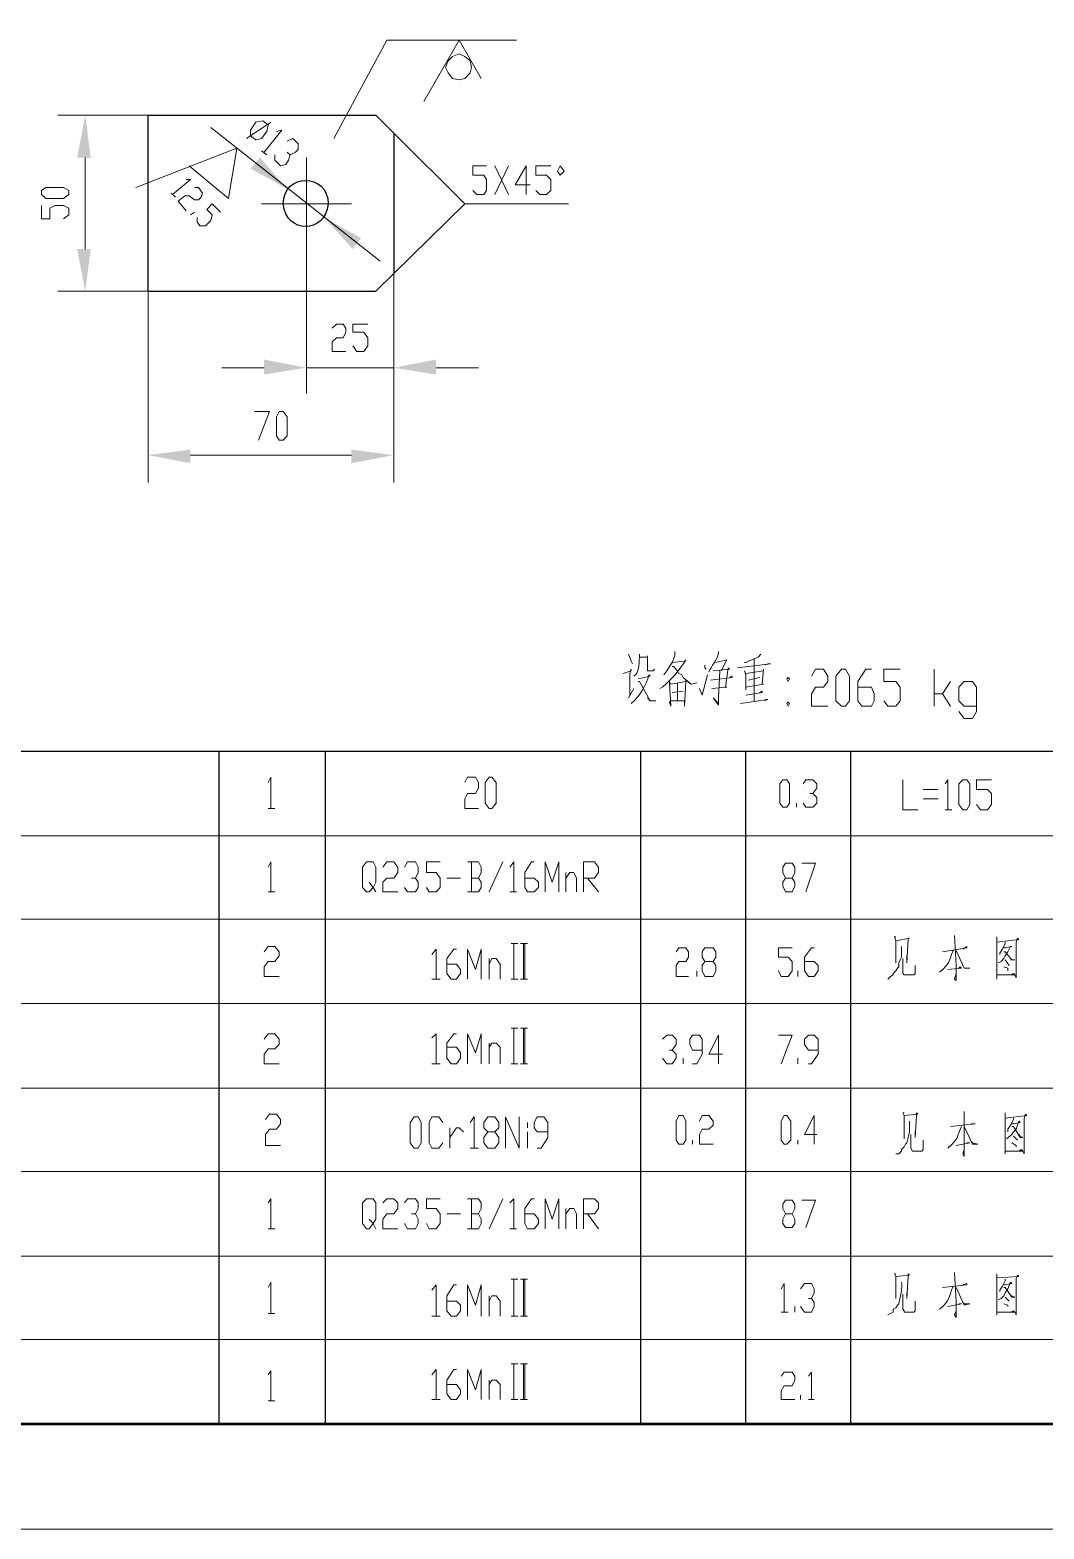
# Model space of a CAD drawing. Header units: millimetres. Extents: x -219 to 948, y -831 to -7.
# Drawn here: x 548 to 681.8, y -830.8 to -633.1 of the extents above; entities that cross this region are included whole.
import ezdxf

# ---------------------------------------------------------------- set-up
doc = ezdxf.new("R2010")
doc.units = ezdxf.units.MM
doc.layers.add('1', color=7, linetype='Continuous')

msp = doc.modelspace()

# ---------------------------------------------------------------- hatches: boundary and pattern name
h = msp.add_hatch(color=0)
h.dxf.hatch_style = 2
h.paths.add_polyline_path([(554.26, -649.95), (556.06, -649.95), (555.34, -644.37)])
h = msp.add_hatch(color=0)
h.dxf.hatch_style = 2
h.paths.add_polyline_path([(578.38, -649.95), (577.12, -651.39), (581.98, -654.09)])
h = msp.add_hatch(color=0)
h.dxf.hatch_style = 2
h.paths.add_polyline_path([(591.7, -660.57), (590.62, -662.01), (586.84, -657.87)])
h = msp.add_hatch(color=0)
h.dxf.hatch_style = 2
h.paths.add_polyline_path([(554.26, -662.01), (556.06, -662.01), (555.34, -667.59)])
h = msp.add_hatch(color=0)
h.dxf.hatch_style = 2
h.paths.add_polyline_path([(578.92, -676.59), (578.92, -678.57), (584.5, -677.67)])
h = msp.add_hatch(color=0)
h.dxf.hatch_style = 2
h.paths.add_polyline_path([(601.6, -676.59), (601.6, -678.57), (596.02, -677.67)])
h = msp.add_hatch(color=0)
h.dxf.hatch_style = 2
h.paths.add_polyline_path([(569.2, -688.47), (569.2, -690.27), (563.62, -689.19)])
h = msp.add_hatch(color=0)
h.dxf.hatch_style = 2
h.paths.add_polyline_path([(590.44, -688.47), (590.44, -690.27), (596.02, -689.19)])

# ---------------------------------------------------------------- linework, layer by layer
at = {"layer": '1', "color": 0, "lineweight": 5}
for points in [[(-218.84, -6.99), (-218.84, -830.85), (947.56, -830.85), (947.56, -6.99), (-218.84, -6.99)], [(588.1, -647.43), (595.12, -634.47), (612.22, -634.47)], [(595.12, -634.47), (610.42, -634.47)], [(607.54, -639.51), (604.66, -634.47), (599.98, -642.57)], [(606.28, -638.07), (606.1, -637.17), (605.38, -636.63), (604.66, -636.27), (603.76, -636.63), (603.22, -637.17), (602.86, -638.07), (603.22, -638.79), (603.76, -639.51), (604.66, -639.69), (605.38, -639.51), (606.1, -638.79), (606.28, -638.07)], [(563.62, -644.37), (551.74, -644.37)], [(594.22, -663.63), (571.9, -645.99)], [(576.58, -647.43), (579.82, -645.27)], [(577.12, -647.07), (577.12, -646.35), (577.84, -645.27), (578.74, -645.09), (579.46, -645.63), (579.28, -646.53), (578.56, -647.43), (577.84, -647.61), (577.12, -647.07)], [(580.54, -646.53), (581.26, -646.35), (578.92, -649.23)], [(581.98, -647.79), (582.7, -647.43), (583.42, -648.15), (583.42, -648.87), (583.06, -649.23), (582.34, -649.59), (581.98, -649.23)], [(596.02, -665.25), (605.38, -656.07), (596.02, -646.71)], [(555.34, -662.01), (555.34, -649.95)], [(569.02, -651.03), (574.24, -655.35), (575.32, -648.69), (562, -653.91)], [(578.56, -649.05), (579.28, -649.59)], [(582.34, -649.59), (582.16, -650.31), (581.8, -650.85), (581.08, -651.03), (580.36, -650.31), (580.36, -649.59)], [(584.5, -649.95), (584.5, -661.83)], [(606.46, -654.27), (607, -654.81), (607.9, -654.81), (608.26, -654.27), (608.26, -652.83), (607.9, -652.29), (606.46, -652.29), (606.46, -651.03), (608.26, -651.03)], [(609.34, -654.81), (611.14, -651.03)], [(609.34, -651.03), (611.14, -654.81)], [(614.02, -653.55), (612.04, -653.55), (613.48, -651.03), (613.48, -654.81)], [(614.74, -654.27), (615.28, -654.81), (616.18, -654.81), (616.72, -654.27), (616.72, -652.83), (616.18, -652.29), (614.74, -652.29), (614.74, -651.03), (616.72, -651.03)], [(617.62, -651.75), (617.98, -651.03), (618.52, -651.75), (617.98, -652.29), (617.62, -651.75)], [(553.18, -654.81), (552.46, -655.35), (550.12, -655.35), (549.58, -654.81), (549.58, -654.27), (550.12, -653.91), (552.46, -653.91), (553.18, -654.27), (553.18, -654.81)], [(568.66, -652.83), (569.2, -652.83), (566.86, -654.81)], [(569.74, -653.91), (570.28, -653.91), (570.82, -654.63), (570.64, -655.17), (570.28, -655.53), (569.74, -655.53), (569.02, -654.99), (568.48, -654.99), (567.58, -655.71), (568.66, -656.97)], [(552.46, -658.05), (553.18, -657.51), (553.18, -656.61), (552.46, -656.25), (551.38, -656.25), (550.66, -656.61), (550.66, -658.05), (549.58, -658.05), (549.58, -656.25)], [(566.68, -654.63), (567.22, -655.17)], [(570.1, -657.87), (570.1, -658.41), (570.46, -658.95), (571.18, -658.95), (571.9, -658.23), (572.08, -657.51), (571.36, -656.79), (572.08, -656.07), (573.16, -657.15)], [(578.56, -656.07), (590.44, -656.07)], [(605.38, -656.07), (619.06, -656.07)], [(569.2, -657.51), (569.74, -657.15)], [(584.5, -661.83), (584.5, -681.09)], [(596.02, -665.25), (596.02, -681.09)], [(563.62, -667.59), (551.74, -667.59)], [(563.62, -667.59), (563.62, -692.79)], [(587.92, -672.45), (588.46, -671.91), (589.36, -671.91), (589.72, -672.45), (589.72, -672.99), (589.36, -673.71), (588.46, -673.71), (587.92, -674.25), (587.92, -675.51), (589.72, -675.51)], [(590.62, -674.79), (591.16, -675.51), (592.06, -675.51), (592.6, -674.79), (592.6, -673.71), (592.06, -672.99), (590.62, -672.99), (590.62, -671.91), (592.6, -671.91)], [(578.92, -677.67), (573.34, -677.67)], [(584.5, -677.67), (596.02, -677.67)], [(601.6, -677.67), (607.18, -677.67)], [(596.02, -681.09), (596.02, -692.79)], [(577.66, -683.43), (579.64, -683.43), (578.2, -687.21)], [(580.9, -687.21), (580.54, -686.67), (580.54, -684.15), (580.9, -683.43), (581.44, -683.43), (581.98, -684.15), (581.98, -686.67), (581.44, -687.21), (580.9, -687.21)], [(569.2, -689.19), (590.44, -689.19)], [(626.98, -715.47), (627.34, -716.37), (627.52, -716.73)], [(628.42, -715.83), (629.5, -715.83), (629.5, -715.65), (629.5, -716.01), (629.5, -717.27), (629.5, -717.63), (629.68, -717.63), (629.86, -717.63), (630.22, -717.63), (630.4, -717.45)], [(633.1, -715.11), (633.1, -715.65), (632.74, -716.55), (632.38, -717.09), (632.02, -717.63), (631.66, -718.17)], [(644.44, -715.47), (644.08, -715.83), (642.82, -716.37), (642.46, -716.55), (642.28, -716.55)], [(626.26, -717.99), (627.34, -717.63), (627.34, -717.45), (627.16, -717.99), (627.16, -720.87), (626.98, -721.23), (627.7, -719.97)], [(632.74, -717.09), (632.92, -717.09), (633.46, -717.63), (633.64, -717.99), (634, -718.17), (634.18, -718.53), (635.26, -719.43), (635.98, -719.25), (635.26, -719.43), (634.54, -718.89), (634.54, -719.07), (632.56, -719.43), (632.38, -719.07), (632.38, -719.25), (632.56, -722.31), (632.38, -721.77), (632.56, -721.59), (634.36, -721.59), (634.36, -722.31), (634.54, -719.07)], [(637.06, -716.91), (637.06, -717.27), (637.24, -717.45)], [(638.14, -717.63), (640.3, -717.45), (640.12, -717.27), (639.76, -719.79), (639.94, -719.79), (639.94, -719.79), (637.96, -719.97)], [(639.04, -717.63), (638.86, -721.23), (638.86, -721.77), (638.86, -722.13), (638.14, -721.23), (638.86, -721.95)], [(638.5, -716.55), (639.94, -716.19), (639.94, -716.19), (639.22, -717.63)], [(641.38, -717.27), (645.7, -716.73), (645.34, -716.73), (644.98, -716.91)], [(642.28, -717.63), (642.46, -718.17), (642.46, -719.07), (642.46, -720.15), (642.46, -719.79), (644.8, -719.43), (644.62, -719.43), (644.8, -717.45), (644.8, -717.63), (642.46, -717.99)], [(643.54, -716.01), (643.54, -721.59)], [(651.1, -718.35), (651.64, -717.45), (652.72, -717.45), (653.26, -718.35), (653.26, -719.07), (652.72, -719.79), (651.64, -719.79), (651.1, -720.69), (651.1, -722.31), (653.26, -722.31)], [(655.06, -722.31), (654.34, -721.59), (654.34, -718.35), (655.06, -717.45), (655.6, -717.45), (656.14, -718.35), (656.14, -721.59), (655.6, -722.31), (655.06, -722.31)], [(657.22, -719.79), (659.02, -719.79), (659.38, -720.69), (659.38, -721.59), (659.02, -722.31), (657.76, -722.31), (657.22, -721.59), (657.22, -719.07), (658.3, -717.45), (659.02, -717.45)], [(660.64, -721.59), (661.18, -722.31), (662.26, -722.31), (662.8, -721.59), (662.8, -719.79), (662.26, -719.07), (660.64, -719.07), (660.64, -717.45), (662.8, -717.45)], [(667.3, -722.31), (667.3, -717.45)], [(628.24, -719.07), (628.42, -719.07), (629.86, -721.59), (630.58, -721.59), (629.86, -721.59), (629.5, -721.23)], [(633.46, -719.25), (633.46, -721.59)], [(636.34, -719.97), (636.7, -720.87), (637.42, -718.17)], [(637.78, -718.89), (640.66, -718.53), (640.66, -718.35), (640.3, -718.53)], [(642.82, -718.89), (644.26, -718.53)], [(648.04, -719.07), (648.22, -718.71), (648.04, -718.53), (647.86, -718.71), (648.04, -719.07)], [(667.3, -720.69), (668.38, -720.69), (669.46, -719.07)], [(670.54, -723.03), (671.26, -723.93), (672.34, -723.93), (672.88, -723.03), (672.88, -719.79), (672.34, -719.07), (671.26, -719.07), (670.54, -719.79), (670.54, -721.59), (671.26, -722.31), (672.88, -722.31)], [(632.74, -720.51), (634.18, -720.33)], [(641.74, -721.95), (645.34, -721.41), (645.16, -721.41), (644.98, -721.59)], [(642.46, -720.87), (644.62, -720.51), (644.62, -720.33), (644.26, -720.51)], [(668.38, -720.69), (669.46, -722.31)], [(648.04, -722.31), (648.22, -721.95), (648.04, -721.77), (647.86, -721.95), (648.04, -722.31)], [(579.46, -732.39), (579.82, -731.67), (579.82, -735.81)], [(605.38, -732.39), (605.74, -731.67), (606.82, -731.67), (607.18, -732.39), (607.18, -733.11), (606.82, -733.83), (605.74, -733.83), (605.38, -734.55), (605.38, -735.81), (607.18, -735.81)], [(608.62, -735.81), (608.08, -735.09), (608.08, -732.39), (608.62, -731.67), (608.98, -731.67), (609.52, -732.39), (609.52, -735.09), (608.98, -735.81), (608.62, -735.81)], [(647.32, -735.63), (646.96, -735.09), (646.96, -732.57), (647.32, -732.03), (647.86, -732.03), (648.22, -732.57), (648.22, -735.09), (647.86, -735.63), (647.32, -735.63)], [(650.02, -732.57), (650.38, -732.03), (651.28, -732.03), (651.82, -732.57), (651.82, -733.11), (651.28, -733.83), (650.92, -733.83)], [(663.16, -732.03), (663.16, -735.99), (665.14, -735.99)], [(665.86, -733.29), (667.84, -733.29)], [(668.74, -732.57), (669.1, -732.03), (669.1, -735.99)], [(671.08, -735.99), (670.54, -735.27), (670.54, -732.57), (671.08, -732.03), (671.62, -732.03), (671.98, -732.57), (671.98, -735.27), (671.62, -735.99), (671.08, -735.99)], [(672.88, -735.27), (673.42, -735.99), (674.32, -735.99), (674.86, -735.27), (674.86, -733.83), (674.32, -733.29), (672.88, -733.29), (672.88, -732.03), (674.86, -732.03)], [(649.12, -735.63), (649.12, -735.09)], [(651.28, -733.83), (651.82, -734.37), (651.82, -735.09), (651.28, -735.63), (650.38, -735.63), (650.02, -735.09)], [(667.84, -734.55), (665.86, -734.55)], [(579.46, -735.81), (580.36, -735.81)], [(668.74, -735.99), (669.64, -735.99)], [(434.38, -739.41), (684.04, -739.41)], [(579.46, -743.55), (579.82, -742.83), (579.82, -746.79)], [(592.78, -745.53), (593.32, -746.25), (592.78, -746.79), (592.42, -746.79), (591.88, -746.25), (591.88, -743.55), (592.42, -742.83), (593.32, -742.83), (593.68, -743.55), (593.68, -745.53), (593.32, -746.25), (593.68, -746.79)], [(594.58, -743.55), (595.12, -742.83), (596.02, -742.83), (596.56, -743.55), (596.56, -744.27), (596.02, -744.99), (595.12, -744.99), (594.58, -745.53), (594.58, -746.79), (596.56, -746.79)], [(597.46, -743.55), (597.82, -742.83), (598.9, -742.83), (599.26, -743.55), (599.26, -744.27), (598.9, -744.99), (598.36, -744.99)], [(600.34, -746.25), (600.7, -746.79), (601.6, -746.79), (602.14, -746.25), (602.14, -744.99), (601.6, -744.27), (600.34, -744.27), (600.34, -742.83), (602.14, -742.83)], [(607.18, -744.99), (607.54, -744.27), (607.54, -743.55), (607.18, -742.83), (605.74, -742.83)], [(606.28, -742.83), (606.28, -746.79)], [(608.62, -746.79), (610.42, -742.83)], [(611.32, -743.55), (611.86, -742.83), (611.86, -746.79)], [(613.3, -744.99), (614.56, -744.99), (615.1, -745.53), (615.1, -746.25), (614.56, -746.79), (613.66, -746.79), (613.3, -746.25), (613.3, -744.27), (614.2, -742.83), (614.56, -742.83)], [(616, -746.79), (616, -742.83), (616.9, -745.53), (617.8, -742.83), (617.8, -746.79)], [(621.04, -746.79), (621.04, -742.83), (622.48, -742.83), (623.02, -743.55), (623.02, -744.27), (622.48, -744.99), (621.04, -744.99)], [(647.68, -746.79), (647.32, -746.07), (647.32, -745.53), (647.68, -744.99), (648.58, -744.99), (648.94, -744.27), (648.94, -743.55), (648.58, -743.01), (647.68, -743.01), (647.32, -743.55), (647.32, -744.27), (647.68, -744.99)], [(649.84, -743.01), (651.64, -743.01), (650.38, -746.79)], [(598.9, -744.99), (599.26, -745.53), (599.26, -746.25), (598.9, -746.79), (597.82, -746.79), (597.46, -746.25)], [(603.04, -744.99), (604.84, -744.99)], [(605.74, -746.79), (607.18, -746.79), (607.54, -746.25), (607.54, -745.53), (607.18, -744.99), (606.28, -744.99)], [(618.7, -746.79), (618.7, -744.27)], [(618.7, -744.99), (619.24, -744.27), (619.78, -744.27), (620.14, -744.99), (620.14, -746.79)], [(621.58, -744.99), (623.02, -746.79)], [(648.58, -744.99), (648.94, -745.53), (648.94, -746.07), (648.58, -746.79), (647.68, -746.79)], [(579.46, -746.79), (580.36, -746.79)], [(611.32, -746.79), (612.22, -746.79)], [(434.38, -750.39), (684.04, -750.39)], [(662.26, -752.73), (662.08, -752.73), (662.26, -753.27), (662.26, -756.15), (662.26, -755.25)], [(662.26, -753.27), (664.06, -752.91), (663.88, -752.91), (663.88, -753.09), (663.7, -756.15), (663.7, -755.79), (663.7, -755.25)], [(670, -752.55), (670.18, -756.51), (670.18, -758.49), (670, -758.31), (670.18, -757.59)], [(675.58, -752.73), (675.58, -753.45), (675.58, -758.31), (675.58, -757.77), (677.92, -757.77), (677.74, -757.59), (677.38, -757.77)], [(675.58, -753.45), (678.46, -753.09), (678.28, -752.91), (678.1, -753.45), (678.1, -758.13), (677.92, -757.77)], [(578.92, -754.71), (579.46, -753.99), (580.36, -753.99), (580.9, -754.71), (580.9, -755.25), (580.36, -755.97), (579.46, -755.97), (578.92, -756.69), (578.92, -757.95), (580.9, -757.95)], [(601.06, -755.07), (601.6, -754.35), (601.6, -758.31)], [(603.04, -756.33), (604.3, -756.33), (604.84, -757.05), (604.84, -757.59), (604.3, -758.31), (603.58, -758.31), (603.04, -757.59), (603.04, -755.61), (603.94, -754.35), (604.3, -754.35)], [(605.74, -758.31), (605.74, -754.35), (606.82, -757.05), (607.54, -754.35), (607.54, -758.31)], [(611.5, -753.63), (612.4, -753.63)], [(611.86, -753.63), (611.86, -758.31)], [(611.86, -758.31), (611.86, -753.63)], [(612.76, -753.63), (613.66, -753.63)], [(613.12, -753.63), (613.12, -758.31)], [(613.3, -758.31), (613.3, -753.63)], [(633.28, -754.71), (633.64, -754.17), (634.54, -754.17), (634.9, -754.71), (634.9, -755.43), (634.54, -755.97), (633.64, -755.97), (633.28, -756.51), (633.28, -757.95), (634.9, -757.95)], [(637.06, -757.95), (636.7, -757.23), (636.7, -756.51), (637.06, -755.97), (638.14, -755.97), (638.5, -755.43), (638.5, -754.71), (638.14, -754.17), (637.06, -754.17), (636.7, -754.71), (636.7, -755.43), (637.06, -755.97)], [(646.78, -757.23), (647.14, -757.95), (648.04, -757.95), (648.58, -757.23), (648.58, -755.97), (648.04, -755.43), (646.78, -755.43), (646.78, -754.17), (648.58, -754.17)], [(650.2, -755.97), (651.46, -755.97), (652, -756.51), (652, -757.23), (651.46, -757.95), (650.74, -757.95), (650.2, -757.23), (650.2, -755.43), (651.1, -754.17), (651.46, -754.17)], [(662.98, -753.99), (662.98, -754.17), (662.98, -754.71), (662.98, -755.43), (662.8, -755.79), (662.62, -756.15), (662.62, -756.69), (662.44, -756.87), (662.26, -757.23), (661.9, -757.59), (661.9, -757.77), (661.54, -757.95), (661.18, -758.31)], [(668.38, -754.71), (671.62, -754.17), (671.62, -753.99), (671.08, -754.35)], [(670.18, -754.53), (671.26, -756.87), (671.98, -756.87), (671.26, -756.87), (671.08, -756.51)], [(676.48, -754.17), (676.66, -754.17), (677.56, -753.99), (677.38, -753.99), (677.02, -754.71), (676.66, -755.25), (676.48, -755.61), (676.12, -755.97), (675.76, -756.15)], [(676.66, -753.45), (676.66, -753.63), (676.3, -754.35), (675.94, -754.89), (675.94, -755.07)], [(676.48, -754.71), (676.66, -754.71), (677.56, -755.79), (677.92, -755.79), (677.56, -755.79), (677.38, -755.79)], [(608.62, -758.31), (608.62, -755.61)], [(608.62, -756.33), (608.98, -755.61), (609.52, -755.61), (610.06, -756.33), (610.06, -758.31)], [(635.98, -757.95), (635.98, -757.23)], [(638.14, -755.97), (638.5, -756.51), (638.5, -757.23), (638.14, -757.95), (637.06, -757.95)], [(649.3, -757.95), (649.3, -757.23)], [(663.16, -755.61), (663.16, -757.59), (663.34, -757.77), (664.6, -757.77), (664.78, -757.59), (664.78, -757.59), (664.78, -756.51), (664.78, -757.59)], [(669.1, -757.05), (670.9, -756.87), (670.72, -756.69), (670.54, -756.87)], [(676.48, -756.69), (677.02, -756.87), (677.02, -757.23)], [(676.66, -755.79), (677.2, -756.51)], [(601.06, -758.31), (602.14, -758.31)], [(611.5, -758.31), (612.4, -758.31)], [(612.76, -758.31), (613.66, -758.31)], [(434.38, -761.55), (684.04, -761.55)], [(611.5, -764.79), (612.4, -764.79)], [(611.86, -764.79), (611.86, -769.47)], [(611.86, -769.47), (611.86, -764.79)], [(612.76, -764.79), (613.66, -764.79)], [(613.12, -764.79), (613.12, -769.47)], [(613.3, -769.47), (613.3, -764.79)], [(578.92, -766.23), (579.46, -765.51), (580.36, -765.51), (580.9, -766.23), (580.9, -766.95), (580.36, -767.49), (579.46, -767.49), (578.92, -768.21), (578.92, -769.47), (580.9, -769.47)], [(601.06, -766.05), (601.6, -765.51), (601.6, -769.47)], [(603.04, -767.31), (604.3, -767.31), (604.84, -768.03), (604.84, -768.75), (604.3, -769.47), (603.58, -769.47), (603.04, -768.75), (603.04, -766.77), (603.94, -765.51), (604.3, -765.51)], [(605.74, -769.47), (605.74, -765.51), (606.82, -768.03), (607.54, -765.51), (607.54, -769.47)], [(608.62, -769.47), (608.62, -766.77)], [(608.62, -767.31), (608.98, -766.77), (609.52, -766.77), (610.06, -767.31), (610.06, -769.47)], [(631.48, -766.23), (632.02, -765.69), (632.74, -765.69), (633.28, -766.23), (633.28, -766.95), (632.74, -767.67), (632.38, -767.67)], [(635.44, -769.47), (635.98, -769.47), (636.7, -768.21), (636.7, -766.23), (636.34, -765.69), (635.44, -765.69), (635.08, -766.23), (635.08, -766.95), (635.44, -767.67), (636.7, -767.67)], [(639.4, -768.21), (637.6, -768.21), (638.86, -765.69), (638.86, -769.47)], [(646.78, -765.69), (648.58, -765.69), (647.14, -769.47)], [(650.74, -769.47), (651.1, -769.47), (652, -768.21), (652, -766.23), (651.46, -765.69), (650.74, -765.69), (650.2, -766.23), (650.2, -766.95), (650.74, -767.67), (652, -767.67)], [(632.74, -767.67), (633.28, -768.21), (633.28, -768.75), (632.74, -769.47), (632.02, -769.47), (631.48, -768.75)], [(634.18, -769.47), (634.18, -768.75)], [(649.3, -769.47), (649.3, -768.75)], [(601.06, -769.47), (602.14, -769.47)], [(611.5, -769.47), (612.4, -769.47)], [(612.76, -769.47), (613.66, -769.47)], [(434.38, -772.71), (684.04, -772.71)], [(579.1, -776.85), (579.64, -776.13), (580.54, -776.13), (581.08, -776.85), (581.08, -777.39), (580.54, -778.11), (579.64, -778.11), (579.1, -778.83), (579.1, -780.27), (581.08, -780.27)], [(598.72, -780.63), (598.18, -779.91), (598.18, -777.21), (598.72, -776.49), (599.26, -776.49), (599.62, -777.21), (599.62, -779.91), (599.26, -780.63), (598.72, -780.63)], [(602.5, -779.91), (601.96, -780.63), (601.06, -780.63), (600.7, -779.91), (600.7, -777.21), (601.06, -776.49), (601.96, -776.49), (602.5, -777.21)], [(606.1, -777.21), (606.64, -776.49), (606.64, -780.63)], [(608.44, -780.63), (607.9, -779.91), (607.9, -779.19), (608.44, -778.47), (609.34, -778.47), (609.88, -777.93), (609.88, -777.21), (609.34, -776.49), (608.44, -776.49), (607.9, -777.21), (607.9, -777.93), (608.44, -778.47)], [(610.78, -780.63), (610.78, -776.49), (612.58, -780.63), (612.58, -776.49)], [(614.92, -780.63), (615.46, -780.63), (616.36, -779.19), (616.36, -777.21), (615.82, -776.49), (614.92, -776.49), (614.56, -777.21), (614.56, -777.93), (614.92, -778.47), (616.36, -778.47)], [(633.64, -780.09), (633.28, -779.55), (633.28, -777.03), (633.64, -776.31), (634.18, -776.31), (634.54, -777.03), (634.54, -779.55), (634.18, -780.09), (633.64, -780.09)], [(636.34, -777.03), (636.7, -776.31), (637.6, -776.31), (638.14, -777.03), (638.14, -777.57), (637.6, -778.11), (636.7, -778.11), (636.34, -778.83), (636.34, -780.09), (638.14, -780.09)], [(647.5, -780.09), (647.14, -779.55), (647.14, -777.03), (647.5, -776.31), (647.86, -776.31), (648.4, -777.03), (648.4, -779.55), (647.86, -780.09), (647.5, -780.09)], [(651.82, -778.83), (650.2, -778.83), (651.46, -776.31), (651.46, -780.09)], [(664.06, -777.03), (664.06, -777.39), (664.06, -777.93), (664.06, -778.47), (663.88, -779.19), (663.7, -779.91), (663.52, -780.09), (663.34, -780.45), (662.98, -780.81), (662.98, -780.99), (662.62, -781.35), (662.26, -781.35)], [(663.34, -775.95), (663.16, -775.95), (663.34, -776.31), (663.34, -779.37), (663.34, -778.47)], [(663.34, -776.31), (665.14, -776.13), (664.96, -775.95), (664.96, -776.31), (664.78, -779.19), (664.78, -778.83), (664.78, -778.47)], [(671.26, -775.77), (671.26, -781.71), (671.08, -781.35), (671.26, -780.81)], [(676.66, -775.95), (676.66, -776.67), (676.66, -781.35), (676.66, -780.99), (679, -780.99), (678.82, -780.81), (678.46, -780.99)], [(676.66, -776.67), (679.54, -776.31), (679.36, -776.13), (679.18, -776.67), (679.18, -781.35), (679, -780.99)], [(677.56, -777.39), (677.74, -777.39), (678.64, -777.21), (678.46, -777.03), (678.1, -778.11), (677.74, -778.47), (677.56, -778.83), (676.84, -779.37)], [(677.74, -776.67), (677.74, -776.85), (677.38, -777.57), (677.02, -778.11), (677.02, -778.47)], [(603.4, -780.63), (603.4, -777.93)], [(603.4, -779.19), (604.3, -777.93), (604.66, -777.93), (605.2, -778.47)], [(609.34, -778.47), (609.88, -779.19), (609.88, -779.91), (609.34, -780.63), (608.44, -780.63)], [(613.66, -777.93), (613.66, -777.21)], [(613.66, -780.63), (613.66, -778.47)], [(664.24, -778.83), (664.24, -780.63), (664.42, -780.99), (664.78, -780.99), (664.96, -780.99), (665.68, -780.99), (665.86, -780.81), (665.86, -780.81), (665.86, -779.55), (665.86, -780.81)], [(669.46, -777.75), (672.7, -777.39), (672.7, -777.39), (672.16, -777.39)], [(671.26, -777.75), (672.34, -780.09), (673.06, -780.09), (672.34, -779.91), (672.16, -779.73)], [(677.56, -777.75), (677.74, -777.75), (678.64, -779.19), (679, -779.19), (678.64, -779.01), (678.46, -778.83)], [(677.74, -779.01), (678.28, -779.55)], [(606.1, -780.63), (607.18, -780.63)], [(635.44, -780.09), (635.44, -779.55)], [(649.3, -780.09), (649.3, -779.55)], [(670.18, -780.27), (671.98, -779.91), (671.8, -779.91), (671.62, -779.91)], [(677.56, -779.91), (678.1, -780.27), (678.1, -780.45)], [(434.38, -783.69), (684.04, -783.69)], [(579.46, -787.83), (579.82, -787.29), (579.82, -791.25)], [(592.78, -789.99), (593.32, -790.53), (592.78, -791.25), (592.42, -791.25), (591.88, -790.53), (591.88, -787.83), (592.42, -787.29), (593.32, -787.29), (593.68, -787.83), (593.68, -789.99), (593.32, -790.53), (593.68, -791.25)], [(594.58, -787.83), (595.12, -787.29), (596.02, -787.29), (596.56, -787.83), (596.56, -788.55), (596.02, -789.27), (595.12, -789.27), (594.58, -789.99), (594.58, -791.25), (596.56, -791.25)], [(597.46, -787.83), (597.82, -787.29), (598.9, -787.29), (599.26, -787.83), (599.26, -788.55), (598.9, -789.27), (598.36, -789.27)], [(600.34, -790.53), (600.7, -791.25), (601.6, -791.25), (602.14, -790.53), (602.14, -789.27), (601.6, -788.55), (600.34, -788.55), (600.34, -787.29), (602.14, -787.29)], [(607.18, -789.27), (607.54, -788.55), (607.54, -787.83), (607.18, -787.29), (605.74, -787.29)], [(606.28, -787.29), (606.28, -791.25)], [(608.62, -791.25), (610.42, -787.29)], [(611.32, -787.83), (611.86, -787.29), (611.86, -791.25)], [(613.3, -789.27), (614.56, -789.27), (615.1, -789.99), (615.1, -790.53), (614.56, -791.25), (613.66, -791.25), (613.3, -790.53), (613.3, -788.55), (614.2, -787.29), (614.56, -787.29)], [(616, -791.25), (616, -787.29), (616.9, -789.99), (617.8, -787.29), (617.8, -791.25)], [(618.7, -791.25), (618.7, -788.55)], [(618.7, -789.27), (619.24, -788.55), (619.78, -788.55), (620.14, -789.27), (620.14, -791.25)], [(621.04, -791.25), (621.04, -787.29), (622.48, -787.29), (623.02, -787.83), (623.02, -788.55), (622.48, -789.27), (621.04, -789.27)], [(647.68, -791.07), (647.32, -790.53), (647.32, -789.99), (647.68, -789.27), (648.58, -789.27), (648.94, -788.55), (648.94, -788.01), (648.58, -787.47), (647.68, -787.47), (647.32, -788.01), (647.32, -788.55), (647.68, -789.27)], [(649.84, -787.47), (651.64, -787.47), (650.38, -791.07)], [(598.9, -789.27), (599.26, -789.99), (599.26, -790.53), (598.9, -791.25), (597.82, -791.25), (597.46, -790.53)], [(603.04, -789.27), (604.84, -789.27)], [(605.74, -791.25), (607.18, -791.25), (607.54, -790.53), (607.54, -789.99), (607.18, -789.27), (606.28, -789.27)], [(621.58, -789.27), (623.02, -791.25)], [(648.58, -789.27), (648.94, -789.99), (648.94, -790.53), (648.58, -791.07), (647.68, -791.07)], [(579.46, -791.25), (580.36, -791.25)], [(611.32, -791.25), (612.22, -791.25)], [(434.38, -794.85), (684.04, -794.85)], [(579.46, -798.99), (579.82, -798.27), (579.82, -802.41)], [(601.06, -799.35), (601.6, -798.63), (601.6, -802.77)], [(603.04, -800.79), (604.3, -800.79), (604.84, -801.33), (604.84, -802.05), (604.3, -802.77), (603.58, -802.77), (603.04, -802.05), (603.04, -800.07), (603.94, -798.63), (604.3, -798.63)], [(605.74, -802.77), (605.74, -798.63), (606.82, -801.33), (607.54, -798.63), (607.54, -802.77)], [(611.5, -797.91), (612.4, -797.91)], [(611.86, -797.91), (611.86, -802.77)], [(611.86, -802.77), (611.86, -797.91)], [(612.76, -797.91), (613.66, -797.91)], [(613.12, -797.91), (613.12, -802.77)], [(613.3, -802.77), (613.3, -797.91)], [(647.14, -799.17), (647.5, -798.45), (647.5, -802.23)], [(649.66, -799.17), (650.2, -798.45), (651.1, -798.45), (651.46, -799.17), (651.46, -799.71), (651.1, -800.43), (650.74, -800.43)], [(662.26, -797.19), (662.08, -797.19), (662.26, -797.55), (662.26, -800.43), (662.26, -799.71)], [(662.26, -797.55), (664.06, -797.37), (663.88, -797.19), (663.88, -797.55), (663.7, -800.43), (663.7, -800.07), (663.7, -799.71)], [(668.38, -798.99), (671.62, -798.63), (671.62, -798.45), (671.08, -798.63)], [(670, -797.01), (670.18, -800.79), (670.18, -802.95), (670, -802.59), (670.18, -802.05)], [(675.58, -797.19), (675.58, -797.73), (675.58, -802.59), (675.58, -802.23), (677.92, -802.23), (677.74, -802.05), (677.38, -802.23)], [(675.58, -797.73), (678.46, -797.55), (678.28, -797.37), (678.1, -797.73), (678.1, -802.59), (677.92, -802.23)], [(676.48, -798.63), (676.66, -798.63), (677.56, -798.45), (677.38, -798.27), (677.02, -799.17), (676.66, -799.71), (676.48, -800.07), (676.12, -800.43), (675.76, -800.61)], [(676.66, -797.91), (676.66, -798.09), (676.3, -798.81), (675.94, -799.35), (675.94, -799.53)], [(608.62, -802.77), (608.62, -800.07)], [(608.62, -800.79), (608.98, -800.07), (609.52, -800.07), (610.06, -800.79), (610.06, -802.77)], [(651.1, -800.43), (651.46, -800.97), (651.46, -801.51), (651.1, -802.23), (650.2, -802.23), (649.66, -801.51)], [(663.16, -799.89), (663.16, -801.87), (663.34, -802.05), (663.34, -802.23), (664.6, -802.23), (664.78, -802.05), (664.78, -802.05), (664.78, -800.79), (664.78, -802.05)], [(670.18, -798.99), (671.26, -801.33), (671.98, -801.15), (671.26, -801.15), (671.08, -800.97)], [(676.48, -798.99), (676.66, -798.99), (677.56, -800.25), (677.92, -800.25), (677.56, -800.07), (677.38, -800.07)], [(676.66, -800.25), (677.2, -800.79)], [(579.46, -802.41), (580.36, -802.41)], [(601.06, -802.77), (602.14, -802.77)], [(611.5, -802.77), (612.4, -802.77)], [(612.76, -802.77), (613.66, -802.77)], [(647.14, -802.23), (648.04, -802.23)], [(648.94, -802.23), (648.94, -801.51)], [(669.1, -801.51), (670.9, -801.15), (670.72, -801.15), (670.54, -801.15)], [(676.48, -801.15), (677.02, -801.33), (677.02, -801.51)], [(434.38, -805.83), (684.04, -805.83)], [(579.46, -810.51), (579.82, -809.97), (579.82, -813.93)], [(601.06, -810.51), (601.6, -809.79), (601.6, -813.75)], [(603.04, -811.77), (604.3, -811.77), (604.84, -812.49), (604.84, -813.03), (604.3, -813.75), (603.58, -813.75), (603.04, -813.03), (603.04, -811.23), (603.94, -809.79), (604.3, -809.79)], [(605.74, -813.75), (605.74, -809.79), (606.82, -812.49), (607.54, -809.79), (607.54, -813.75)], [(611.5, -809.07), (612.4, -809.07)], [(611.86, -809.07), (611.86, -813.75)], [(611.86, -813.75), (611.86, -809.07)], [(612.76, -809.07), (613.66, -809.07)], [(613.12, -809.07), (613.12, -813.75)], [(613.3, -813.75), (613.3, -809.07)], [(647.14, -810.69), (647.5, -810.15), (648.58, -810.15), (648.94, -810.69), (648.94, -811.23), (648.58, -811.95), (647.5, -811.95), (647.14, -812.67), (647.14, -813.75), (648.94, -813.75)], [(650.74, -810.69), (651.1, -810.15), (651.1, -813.75)], [(608.62, -813.75), (608.62, -811.23)], [(608.62, -811.77), (608.98, -811.23), (609.52, -811.23), (610.06, -811.77), (610.06, -813.75)], [(579.46, -813.93), (580.36, -813.93)], [(601.06, -813.75), (602.14, -813.75)], [(611.5, -813.75), (612.4, -813.75)], [(612.76, -813.75), (613.66, -813.75)], [(649.66, -813.75), (649.66, -813.21)], [(650.74, -813.75), (651.46, -813.75)]]:
    msp.add_lwpolyline(points, dxfattribs=at)
at = {"layer": '1', "color": 0, "lineweight": 50}
msp.add_lwpolyline([(-184.1, -20.67), (-184.1, -816.99), (933.7, -816.99), (933.7, -20.67), (-184.1, -20.67)], dxfattribs=at)
at = {"layer": '1', "color": 0, "lineweight": 25}
for points in [[(563.62, -644.37), (593.68, -644.37), (596.02, -646.71)], [(563.62, -667.59), (563.62, -644.37)], [(596.02, -646.71), (596.02, -665.25)], [(563.62, -667.59), (593.68, -667.59), (596.02, -665.25)], [(434.38, -728.25), (684.04, -728.25)], [(572.98, -816.99), (572.98, -728.25)], [(587.02, -816.99), (587.02, -728.25)], [(628.6, -816.99), (628.6, -728.25)], [(642.46, -816.99), (642.46, -728.25)], [(656.32, -816.99), (656.32, -728.25)]]:
    msp.add_lwpolyline(points, dxfattribs=at)
msp.add_open_spline([(587.38, -656.07), (587.38, -651.93), (581.44, -651.93), (581.44, -656.07), (581.8, -660.03), (587.02, -660.03), (587.38, -656.07)], degree=3, knots=[0, 0, 0, 0, 1, 1, 1, 2, 2, 2, 2], dxfattribs=at)
at = {"layer": '1', "color": 0, "lineweight": 5}
for points in [[(628.42, -715.47), (628.42, -716.19), (628.42, -717.99), (627.7, -718.35)], [(638.86, -715.11), (638.86, -716.19), (637.78, -717.09), (637.6, -717.81)], [(669.82, -754.53), (669.1, -756.15), (669.46, -756.15), (668.02, -757.41)], [(670.9, -777.75), (670, -779.73), (670.72, -779.01), (669.1, -780.63)], [(669.82, -798.81), (669.1, -800.43), (669.46, -800.61), (668.02, -801.87)]]:
    msp.add_open_spline(points, degree=3, dxfattribs=at)
for points, knots in [([(632.74, -716.55), (632.74, -716.55), (634.36, -716.37), (634.36, -716.37), (634.36, -716.37), (634.54, -716.19), (634.54, -716.19), (634, -717.27), (632.02, -719.61), (631.12, -719.97)], [0, 0, 0, 0, 1, 1, 1, 2, 2, 2, 3, 3, 3, 3]), ([(628.24, -718.71), (628.24, -718.71), (629.86, -718.35), (629.86, -718.35), (629.86, -718.35), (629.68, -718.17), (629.68, -718.17), (629.32, -719.61), (628.42, -721.05), (627.34, -721.95)], [0, 0, 0, 0, 1, 1, 1, 2, 2, 2, 3, 3, 3, 3]), ([(662.98, -798.27), (663.16, -798.99), (662.8, -800.43), (662.62, -801.15), (662.62, -801.15), (662.44, -801.33), (662.44, -801.33), (662.44, -801.33), (662.26, -801.69), (662.26, -801.69), (662.26, -801.69), (661.9, -801.87), (661.9, -801.87), (661.9, -801.87), (661.9, -802.23), (661.9, -802.23), (661.9, -802.23), (661.54, -802.41), (661.54, -802.41), (661.54, -802.41), (661.18, -802.59), (661.18, -802.59)], [0, 0, 0, 0, 1, 1, 1, 2, 2, 2, 3, 3, 3, 4, 4, 4, 5, 5, 5, 6, 6, 6, 7, 7, 7, 7])]:
    msp.add_open_spline(points, degree=3, knots=knots, dxfattribs=at)

doc.saveas('drawing.dxf')
